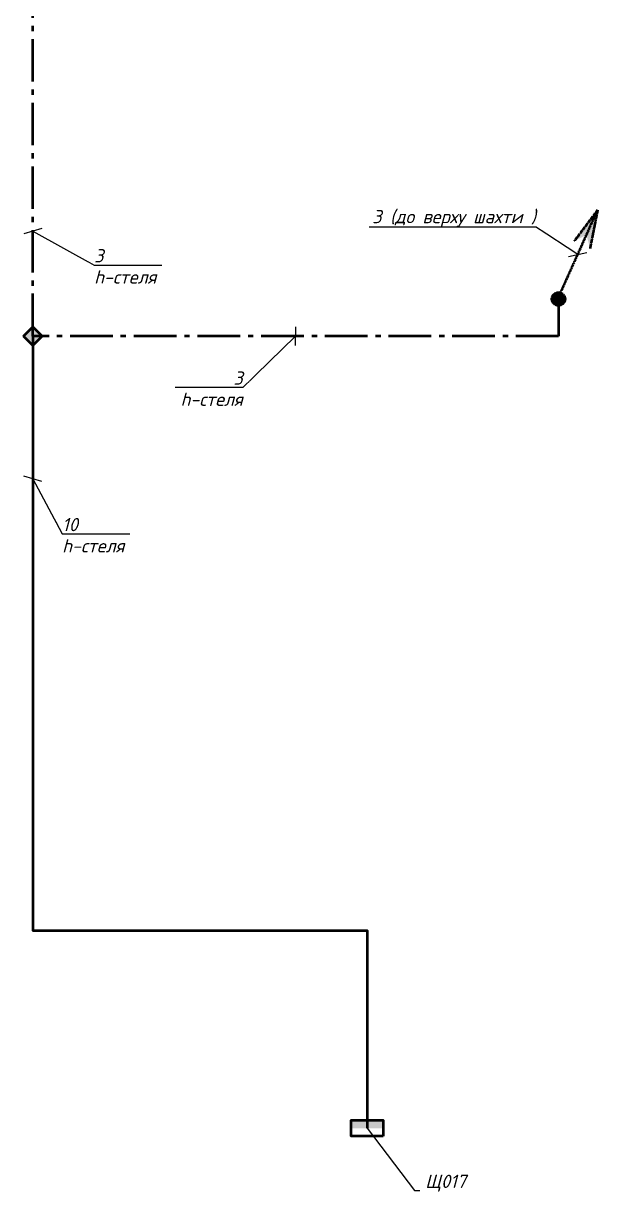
# Model space of a CAD drawing. Header units: millimetres. Extents: x 0 to 878967, y 0 to 534985.
# Drawn here: x 214799 to 225619, y 93975 to 116061 of the extents above; entities that cross this region are included whole.
import ezdxf
from ezdxf import colors
from ezdxf.entities.mleader import LeaderData, LeaderLine
from ezdxf.math import Vec2, Vec3

# ---------------------------------------------------------------- set-up
doc = ezdxf.new("R2010")
doc.units = ezdxf.units.MM
doc.linetypes.add('DASHED', pattern=[9.525, 6.35, -3.175])
doc.linetypes.add('gost6', pattern=[12, 8, -1.5, 1, -1.5])
for name, color, linetype, lineweight in [('E_Позначення', 7, 'Continuous', 15), ('E_Щити', 5, 'Continuous', 50), ('Заземл.провідник', 96, 'Continuous', 50), ('Заземлення', 7, 'gost6', 50), ('Маркування електро ліній', 7, 'Continuous', 18)]:
    doc.layers.add(name, color=color, linetype=linetype, lineweight=lineweight)
doc.styles.add('ISO', font='isocpeui.ttf')
doc.styles.get("Standard").update_dxf_attribs({"font": 'arial.ttf'})

# ---------------------------------------------------------------- blocks, each defined once
blk = doc.blocks.new('*U5')
at = {"lineweight": 40}
h = blk.add_hatch(color=0, dxfattribs=at)
h.dxf.hatch_style = 1
h.paths.add_polyline_path([(300, 150), (-300, 150), (-300, 0), (300, 0)])
at = {"color": 0}
blk.add_lwpolyline([(-300, 300), (300, 300), (300, 0), (-300, 0)], close=True, dxfattribs=at)
blk = doc.blocks.new('_None')
blk = doc.blocks.new('_Oblique')
at = {"color": 0, "linetype": 'ByBlock', "lineweight": -2}
blk.add_line((-0.5, -0.5), (0.5, 0.5), dxfattribs=at)

msp = doc.modelspace()

# ---------------------------------------------------------------- hatches: boundary and pattern name
at = {"layer": 'Заземлення'}
h = msp.add_hatch(color=256, dxfattribs=at)
h.paths.add_polyline_path([(225618.6, 112540.3), (225176.6, 111952.5), (225410.9, 112074.9)])
h.paths.add_polyline_path([(225618.6, 112540.3), (225410.9, 112074.9), (225476.1, 111818.8)])
h = msp.add_hatch(color=256, dxfattribs=at)
edge = h.paths.add_edge_path()
edge.add_arc((224877.6, 110864.1), 127.6, 4.48211, 364.48211)
at = {"layer": 'Заземлення', "ltscale": 100}
h = msp.add_hatch(color=256, dxfattribs=at)
h.dxf.hatch_style = 1
h.paths.add_polyline_path([(215152.8, 110164.5), (214976.1, 110341.2), (214799.3, 110164.5), (214976.1, 109987.7)])

# ---------------------------------------------------------------- linework, layer by layer
at = {"layer": 'Заземлення'}
for p, q in [((224870.3, 110863.7), (225618.6, 112540.3)), ((225618.6, 112540.3), (225176.6, 111952.5)), ((225618.6, 112540.3), (225476.1, 111818.8))]:
    msp.add_line(p, q, dxfattribs=at)
at = {"layer": 'Заземлення', "ltscale": 100}
for points in [[(214976.1, 110164.5), (214976.1, 126526.2)], [(224881.5, 110864.5), (224881.5, 110164.5), (214976.1, 110164.5)]]:
    msp.add_lwpolyline(points, dxfattribs=at)
msp.add_lwpolyline([(214799.3, 110164.5), (214976.1, 110341.2), (215152.8, 110164.5), (214976.1, 109987.7)], close=True, dxfattribs=at)
at = {"layer": 'Заземлення'}
msp.add_circle((224881.5, 110864.5), 123.8, dxfattribs=at)

# ---------------------------------------------------------------- block references
at = {"layer": 'E_Щити', "rotation": 180}
msp.add_blockref('*U5', (221276.1, 95376.2), dxfattribs=at)

# ---------------------------------------------------------------- next in the draw order: leaders
at = {"layer": 'E_Позначення', "color": 7, "lineweight": 9}
ml = msp.add_multileader_mtext('Standard', dxfattribs=at)
ml.set_content('Щ017', color=7, style='ISO')
ml.set_leader_properties()
ml.set_arrow_properties(name='NONE')
ml.build(insert=Vec2(0, 0))
ml.multileader.update_dxf_attribs({"has_text_frame": 1, "text_left_attachment_type": 7, "text_right_attachment_type": 8, "dogleg_length": 100, "arrow_head_size": 200})
ctx = ml.context
ctx.base_point, ctx.char_height, ctx.arrow_head_size, ctx.landing_gap_size, ctx.plane_origin = Vec3(222270.9, 94049.9), 250, 200, 100, Vec3(166986, 94672.9)
ctx.left_attachment, ctx.right_attachment = 7, 8
notes = []
notes.append((ctx, [(1, (1, 1, 0), (222170.9, 94049.9), (1, 0), 100, [(0, [(221276.1, 95226.2)], 0, [])])]))
ctx.mtext.insert, ctx.mtext.line_spacing_factor, ctx.mtext.flow_direction = Vec3(222370.9, 94349.9), 0.72, 5
ctx.mtext.has_bg_fill, ctx.mtext.bg_color, ctx.mtext.bg_scale_factor, ctx.mtext.bg_transparency, ctx.mtext.use_window_bg_color = 1, -1027028792, 1.5, 0, 1
at = {"layer": 'Маркування електро ліній'}
ml = msp.add_multileader_mtext('Standard', dxfattribs=at)
ml.set_content('{\\fISOCPEUR|b0|i1|c0|p34;3\\fISOCPEUR|b0|i1|c204|p34; (до верху шахти )}', color=256)
ml.set_leader_properties()
ml.set_arrow_properties(name='OBLIQUE')
ml.build(insert=Vec2(0, 0))
ml.multileader.update_dxf_attribs({"text_left_attachment_type": 6, "text_right_attachment_type": 6, "dogleg_length": 0.36, "arrow_head_size": 250})
ctx = ml.context
ctx.base_point, ctx.char_height, ctx.arrow_head_size, ctx.plane_origin = Vec3(221124.8, 112217.9), 250, 250, Vec3(233911.6, 99018.3)
ctx.left_attachment, ctx.right_attachment, ctx.text_align_type = 6, 6, 2
notes.append((ctx, [(1, (1, 1, 0), (224459.5, 112217.9), (-1, 0), 0.36, [(1, [(225244.4, 111702)], 0, [])])]))
ctx.mtext.insert, ctx.mtext.alignment, ctx.mtext.line_spacing_factor, ctx.mtext.flow_direction = Vec3(224457.1, 112542.9), 3, 0.96, 5
ctx.mtext.has_bg_fill, ctx.mtext.bg_color, ctx.mtext.bg_scale_factor, ctx.mtext.bg_transparency, ctx.mtext.use_window_bg_color = 1, -1023410167, 1.5, 0, 1
ml = msp.add_multileader_mtext('Standard', dxfattribs=at)
ml.set_content('{\\fISOCPEUR|b0|i1|c204|p34;3\\fISOCPEUR|b0|i1|c0|p34; \\fISOCPEUR|b0|i1|c204|p34;\\P\\fISOCPEUR|b0|i1|c0|p34;h\\fISOCPEUR|b0|i1|c204|p34;-стеля}', color=256)
ml.set_leader_properties()
ml.set_arrow_properties(name='OBLIQUE')
ml.build(insert=Vec2(0, 0))
ml.multileader.update_dxf_attribs({"text_left_attachment_type": 6, "text_right_attachment_type": 6, "dogleg_length": 0.36, "arrow_head_size": 250})
ctx = ml.context
ctx.base_point, ctx.char_height, ctx.arrow_head_size, ctx.plane_origin = Vec3(216129.9, 111504.2), 250, 250, Vec3(224078.4, 99787.2)
ctx.left_attachment, ctx.right_attachment = 6, 6
notes.append((ctx, [(0, (1, 1, 0), (216129.6, 111504.2), (1, 0), 0.36, [(1, [(214976.1, 112142.8)], 0, [])])]))
ctx.mtext.insert, ctx.mtext.line_spacing_factor, ctx.mtext.flow_direction = Vec3(216131.9, 111804.2), 0.96, 5
ctx.mtext.has_bg_fill, ctx.mtext.bg_color, ctx.mtext.bg_scale_factor, ctx.mtext.bg_transparency, ctx.mtext.use_window_bg_color = 1, -1023410167, 1.5, 0, 1
for ctx, leaders in notes:
    for number, flags, end, landing, length, lines in leaders:
        leader = LeaderData()
        leader.index, (leader.has_last_leader_line, leader.has_dogleg_vector, leader.attachment_direction) = number, flags
        leader.last_leader_point, leader.dogleg_vector, leader.dogleg_length = Vec3(end), Vec3(landing), length
        for number, points, colour, breaks in lines:
            line = LeaderLine()
            line.index, line.vertices, line.color, line.breaks = number, Vec3.list(points), colors.encode_raw_color(colour), breaks
            leader.lines.append(line)
        ctx.leaders.append(leader)

# ---------------------------------------------------------------- next in the draw order: linework, layer by layer
at = {"layer": 'Заземл.провідник', "color": 2}
msp.add_lwpolyline([(214976.1, 110164.5), (214976.1, 98953.7), (221276.1, 98953.7), (221276.1, 95226.2)], dxfattribs=at)
at = {"layer": 'Заземл.провідник', "linetype": 'DASHED', "ltscale": 30}
msp.add_lwpolyline([(214976.1, 110164.5), (214976.1, 98953.7), (221276.1, 98953.7), (221276.1, 95226.2)], dxfattribs=at)

# ---------------------------------------------------------------- next in the draw order: leaders
at = {"layer": 'Маркування електро ліній'}
ml = msp.add_multileader_mtext('Standard', dxfattribs=at)
ml.set_content('{\\fISOCPEUR|b0|i1|c204|p34;3\\fISOCPEUR|b0|i1|c0|p34; \\fISOCPEUR|b0|i1|c204|p34;\\P\\fISOCPEUR|b0|i1|c0|p34;h\\fISOCPEUR|b0|i1|c204|p34;-стеля}', color=256)
ml.set_leader_properties()
ml.set_arrow_properties(name='OBLIQUE')
ml.build(insert=Vec2(0, 0))
ml.multileader.update_dxf_attribs({"text_left_attachment_type": 6, "text_right_attachment_type": 6, "dogleg_length": 0.36, "arrow_head_size": 250})
ctx = ml.context
ctx.base_point, ctx.char_height, ctx.arrow_head_size, ctx.plane_origin = Vec3(217639.6, 109197.8), 250, 250, Vec3(225588, 97480.8)
ctx.left_attachment, ctx.right_attachment, ctx.text_align_type = 6, 6, 2
notes = []
notes.append((ctx, [(1, (1, 1, 0), (218935.1, 109197.8), (-1, 0), 0.36, [(1, [(219928.8, 110164.5)], 0, [])])]))
ctx.mtext.insert, ctx.mtext.alignment, ctx.mtext.line_spacing_factor, ctx.mtext.flow_direction = Vec3(218932.7, 109497.8), 3, 0.96, 5
ctx.mtext.has_bg_fill, ctx.mtext.bg_color, ctx.mtext.bg_scale_factor, ctx.mtext.bg_transparency, ctx.mtext.use_window_bg_color = 1, -1023410167, 1.5, 0, 1
ml = msp.add_multileader_mtext('Standard', dxfattribs=at)
ml.set_content('{\\fISOCPEUR|b0|i1|c204|p34;10\\fISOCPEUR|b0|i1|c0|p34; \\fISOCPEUR|b0|i1|c204|p34;\\P\\fISOCPEUR|b0|i1|c0|p34;h\\fISOCPEUR|b0|i1|c204|p34;-стеля}', color=256)
ml.set_leader_properties()
ml.set_arrow_properties(name='OBLIQUE')
ml.build(insert=Vec2(0, 0))
ml.multileader.update_dxf_attribs({"text_left_attachment_type": 6, "text_right_attachment_type": 6, "dogleg_length": 0.36, "arrow_head_size": 250})
ctx = ml.context
ctx.base_point, ctx.char_height, ctx.arrow_head_size, ctx.plane_origin = Vec3(215527, 106434.7), 250, 250, Vec3(223643.2, 94788.6)
ctx.left_attachment, ctx.right_attachment = 6, 6
notes.append((ctx, [(0, (1, 1, 0), (215526.7, 106434.7), (1, 0), 0.36, [(1, [(214976.1, 107472.3)], 0, [])])]))
ctx.mtext.insert, ctx.mtext.line_spacing_factor, ctx.mtext.flow_direction = Vec3(215529, 106734.7), 0.96, 5
ctx.mtext.has_bg_fill, ctx.mtext.bg_color, ctx.mtext.bg_scale_factor, ctx.mtext.bg_transparency, ctx.mtext.use_window_bg_color = 1, -1023410167, 1.5, 0, 1
for ctx, leaders in notes:
    for number, flags, end, landing, length, lines in leaders:
        leader = LeaderData()
        leader.index, (leader.has_last_leader_line, leader.has_dogleg_vector, leader.attachment_direction) = number, flags
        leader.last_leader_point, leader.dogleg_vector, leader.dogleg_length = Vec3(end), Vec3(landing), length
        for number, points, colour, breaks in lines:
            line = LeaderLine()
            line.index, line.vertices, line.color, line.breaks = number, Vec3.list(points), colors.encode_raw_color(colour), breaks
            leader.lines.append(line)
        ctx.leaders.append(leader)

doc.saveas('drawing.dxf')
